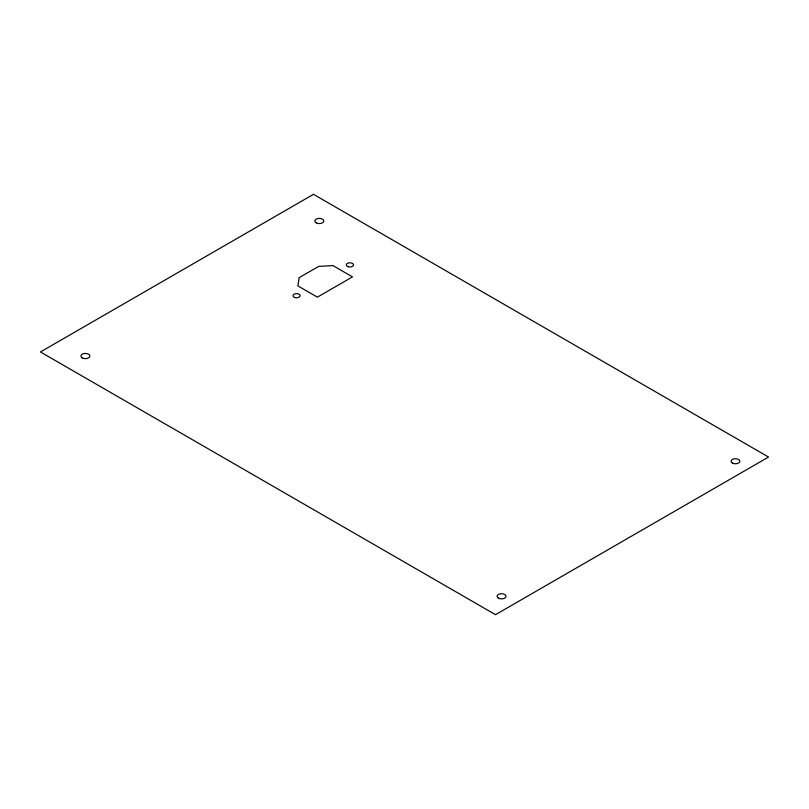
<?xml version="1.0" encoding="UTF-8"?>
<svg xmlns="http://www.w3.org/2000/svg" width="809" height="809" viewBox="0 0 809 809"><rect width="100%" height="100%" fill="white"/><g stroke="black" fill="none" stroke-linecap="round" stroke-linejoin="round"><path stroke-width="1.21" d="M299.229 277.618L297.823 285.86L317.391 297.156L352.491 276.89L332.934 265.595L318.675 266.394L299.229 277.618M313.488 194.322L40.45 351.955L495.512 614.678L768.55 457.045L313.488 194.322M82.215 357.881A4.5 2.599 0 0 0 89.748 356.718A4.5 2.599 0 0 0 84.227 353.533A4.5 2.599 0 0 0 82.215 357.881M498.374 598.124A4.46 2.579 0 0 0 505.847 596.971A4.46 2.579 0 0 0 500.377 593.816A4.46 2.579 0 0 0 498.374 598.124M732.367 463.031A4.389 2.538 0 0 0 739.709 461.899A4.389 2.538 0 0 0 734.329 458.794A4.389 2.538 0 0 0 732.367 463.031M316.147 222.829A4.5 2.599 0 0 0 323.681 221.656A4.5 2.599 0 0 0 318.159 218.481A4.5 2.599 0 0 0 316.147 222.829M348.113 266.707A3.63 2.103 0 0 0 353.563 264.887A3.63 2.103 0 0 0 348.113 263.077A3.63 2.103 0 0 0 348.113 266.707M294.779 297.49A3.58 2.063 0 0 0 300.139 295.7A3.58 2.063 0 0 0 294.779 293.91A3.58 2.063 0 0 0 294.779 297.49"/></g></svg>
